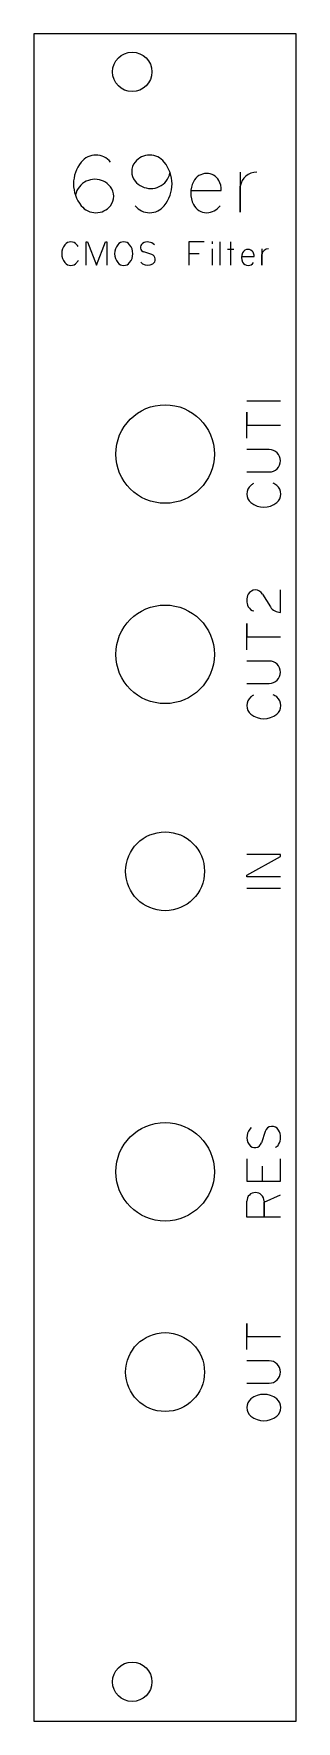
# Model space of a CAD drawing. Header units: millimetres. Extents: x 0 to 20, y 0 to 128.
import ezdxf

# ---------------------------------------------------------------- set-up
doc = ezdxf.new("R2010")
doc.units = ezdxf.units.MM
doc.layers.add('Contour', color=7, linetype='CONTINUOUS')
doc.layers.add('Engraving', color=7, linetype='CONTINUOUS')

msp = doc.modelspace()

# ---------------------------------------------------------------- linework, layer by layer
at = {"layer": 'Contour', "color": 7, "linetype": 'CONTINUOUS'}
for p, q in [((19.98, 128.4), (0, 128.4)), ((0, 128.4), (0, 128.4)), ((0, 128.4), (0, 0)), ((19.98, 0), (19.98, 128.4)), ((19.98, 128.4), (19.98, 128.4)), ((0, 0), (0, 0)), ((0, 0), (19.98, 0)), ((19.98, 0), (19.98, 0))]:
    msp.add_line(p, q, dxfattribs=at)
for centre, radius in [((7.5, 125.5), 1.5), ((9.995, 96.42), 3.75), ((9.995, 81.18), 3.75), ((9.995, 64.67), 3), ((9.995, 41.81), 3.75), ((9.995, 26.57), 3), ((7.5, 3), 1.5)]:
    msp.add_circle(centre, radius, dxfattribs=at)
at = {"layer": 'Engraving', "color": 7, "linetype": 'CONTINUOUS'}
for p, q in [((15.719, 117.868), (15.719, 114.831)), ((11.959, 116.47), (14.273, 116.47)), ((15.719, 114.831), (15.719, 116.808)), ((3.987, 110.789), (3.987, 112.564)), ((3.987, 112.564), (4.085, 112.564)), ((4.085, 112.564), (4.776, 110.789)), ((4.776, 110.789), (5.466, 112.564)), ((5.466, 112.564), (5.565, 112.564)), ((5.565, 112.564), (5.565, 110.789)), ((8.976, 111.598), (8.385, 111.795)), ((12.98, 112.564), (11.797, 112.564)), ((11.797, 112.564), (11.797, 110.789)), ((13.572, 112.584), (13.572, 112.426)), ((13.572, 112.032), (13.572, 110.789)), ((14.163, 112.564), (14.163, 110.789)), ((14.735, 112.012), (15.228, 112.012)), ((14.972, 112.564), (14.972, 110.789)), ((17.358, 112.031), (17.358, 110.789)), ((11.816, 111.677), (12.586, 111.677)), ((15.82, 111.46), (16.767, 111.46)), ((17.358, 110.789), (17.358, 111.598)), ((16.218, 100.468), (18.781, 100.468)), ((16.218, 97.62), (16.218, 99.614)), ((16.218, 99.614), (16.218, 98.617)), ((16.218, 98.617), (18.781, 98.617)), ((17.927, 96.766), (16.218, 96.766)), ((16.218, 95.057), (17.927, 95.057)), ((18.781, 84.373), (18.781, 86.082)), ((17.414, 85.768), (18.012, 84.8)), ((16.218, 81.525), (16.218, 83.519)), ((16.218, 83.519), (16.218, 82.522)), ((16.218, 82.522), (18.781, 82.522)), ((17.927, 80.671), (16.218, 80.671)), ((16.218, 78.962), (17.927, 78.962)), ((18.781, 65.952), (16.218, 65.952)), ((16.218, 64.386), (18.781, 65.81)), ((18.781, 65.81), (18.781, 65.952)), ((16.218, 64.244), (16.218, 64.386)), ((18.781, 64.244), (16.218, 64.244)), ((16.218, 63.389), (18.781, 63.389)), ((17.613, 44.873), (17.329, 44.018)), ((16.218, 42.794), (16.218, 41.085)), ((18.781, 41.085), (18.781, 42.794)), ((17.414, 41.114), (17.414, 42.224)), ((16.218, 41.085), (18.781, 41.085)), ((17.528, 39.49), (18.781, 40.06)), ((16.218, 38.351), (16.218, 39.576)), ((17.528, 39.576), (17.528, 38.351)), ((17.528, 38.351), (17.528, 39.49)), ((18.781, 38.351), (16.218, 38.351)), ((16.218, 28.283), (16.218, 30.276)), ((16.218, 30.276), (16.218, 29.28)), ((16.218, 29.28), (18.781, 29.28)), ((17.927, 27.429), (16.218, 27.429)), ((16.218, 25.72), (17.927, 25.72))]:
    msp.add_line(p, q, dxfattribs=at)
for centre, radius, start, end in [((5.671, 116.977), 2.642, 140.99135, 219.0255), ((4.727, 117.752), 1.421, 38.685, 141.315), ((8.609, 117.917), 1.15, 141.00531, -140.96658), ((8.825, 117.752), 1.421, 398.685, 141.315), ((7.881, 116.977), 2.642, 320.9745, 39.00865), ((4.655, 115.813), 1.513, 38.69529, 141.30471), ((8.898, 118.138), 1.513, 218.64207, -38.66572), ((8.999, 118.071), 1.392, 320.89017, -10.38953), ((13.886, 116.278), 1.939, 153.43495, 206.59148), ((13.167, 116.637), 1.135, 90.15144, 153.41237), ((13.163, 116.713), 1.059, 29.97984, 89.9459), ((12.843, 116.523), 1.431, -2.12258, 30.16708), ((16.964, 116.607), 1.261, 449.59108, 170.82897), ((4.554, 115.881), 1.392, 140.89017, 169.56998), ((4.943, 116.036), 1.149, -38.99469, 38.99469), ((4.727, 116.201), 1.421, -141.315, -38.685), ((8.825, 116.201), 1.421, 218.685, -38.685), ((13.167, 115.918), 1.135, -153.41237, -90.15144), ((13.16, 116.023), 1.24, -89.81518, -34.92012), ((3.21, 111.667), 1.081, 141.00901, 219.03218), ((2.824, 111.984), 0.58, 38.70605, 141.35559), ((2.449, 111.655), 1.079, 30.89091, 39.88715), ((7.233, 111.667), 1.081, 141.00901, 219.03218), ((6.847, 111.984), 0.58, 38.70605, 141.35559), ((6.46, 111.667), 1.081, -39.03218, 38.99099), ((8.487, 112.143), 0.363, 123.55896, -106.33604), ((8.668, 111.843), 0.714, 402.67311, 122.35422), ((16.608, 111.381), 0.793, 153.40263, 206.59737), ((16.314, 111.528), 0.464, 90.12348, 153.37975), ((16.313, 111.559), 0.433, 29.94194, 90), ((16.182, 111.481), 0.585, -2.05589, 30.15777), ((17.867, 111.515), 0.516, 449.55586, 170.73859), ((2.824, 111.349), 0.581, -141.35559, -38.70605), ((2.444, 111.619), 1.046, -37.23135, -24.62979), ((6.847, 111.349), 0.581, -141.35559, -38.70605), ((8.506, 111.221), 0.399, -153.82034, -123.45117), ((8.671, 111.555), 0.77, -119.99403, -60.07044), ((8.86, 111.226), 0.39, -60.01836, 72.68106), ((16.314, 111.233), 0.464, -153.4902, -90.12348), ((16.311, 111.276), 0.507, -89.77398, -34.88095), ((17.927, 95.911), 0.854, -90, 90), ((17.055, 93.377), 0.839, 128.65981, 231.34019), ((17.53, 92.837), 1.558, 120.86282, 129.89506), ((17.581, 92.83), 1.511, 52.72047, 65.35201), ((17.972, 93.377), 0.839, -51.34019, 51.34019), ((17.513, 93.934), 1.56, -129.01546, -50.95601), ((16.873, 85.453), 0.626, 390.21032, 149.78968), ((17.232, 85.284), 1.022, 151.72962, -151.72962), ((16.87, 85.087), 0.61, 208.07801, -100.48122), ((18.779, 85.276), 0.903, -148.17627, -89.8731), ((17.927, 79.816), 0.854, -90, 90), ((17.055, 77.282), 0.839, 128.65981, 231.34019), ((17.53, 76.742), 1.558, 120.86282, 129.89506), ((17.581, 76.735), 1.511, 52.72047, 65.35201), ((17.972, 77.282), 0.839, -51.34019, 51.34019), ((17.513, 77.839), 1.56, -129.01546, -50.95601), ((17.259, 44.429), 1.031, 132.71882, -147.55865), ((18.151, 44.706), 0.563, 29.84593, 162.75519), ((17.677, 44.431), 1.111, -29.98164, 29.98164), ((16.826, 44.165), 0.524, 213.47775, -16.29082), ((18.16, 44.195), 0.576, -64.14721, -33.66246), ((16.873, 39.576), 0.655, 360, 180), ((17.927, 26.574), 0.854, -90, 90), ((17.055, 23.869), 0.839, 128.65981, 231.34019), ((17.513, 23.312), 1.561, 50.95601, 129.01546), ((17.972, 23.869), 0.839, -51.34019, 51.34019), ((17.513, 24.426), 1.56, -129.01546, -50.95601)]:
    msp.add_arc(centre, radius, start, end, dxfattribs=at)

doc.saveas('drawing.dxf')
